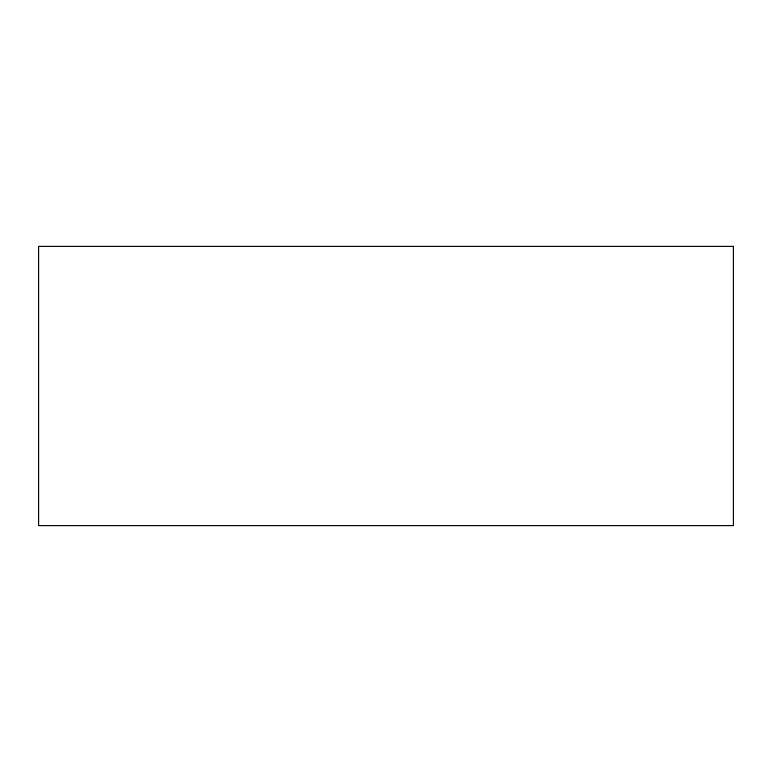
<?xml version="1.0" encoding="UTF-8"?>
<svg xmlns="http://www.w3.org/2000/svg" width="772" height="772" viewBox="0 0 772 772"><rect width="100%" height="100%" fill="white"/><g stroke="black" fill="none" stroke-linecap="round" stroke-linejoin="round"><path stroke-width="1.16" d="M733.4 246.384L38.6 246.384L38.6 525.616L733.4 525.616L733.4 246.384"/></g></svg>
